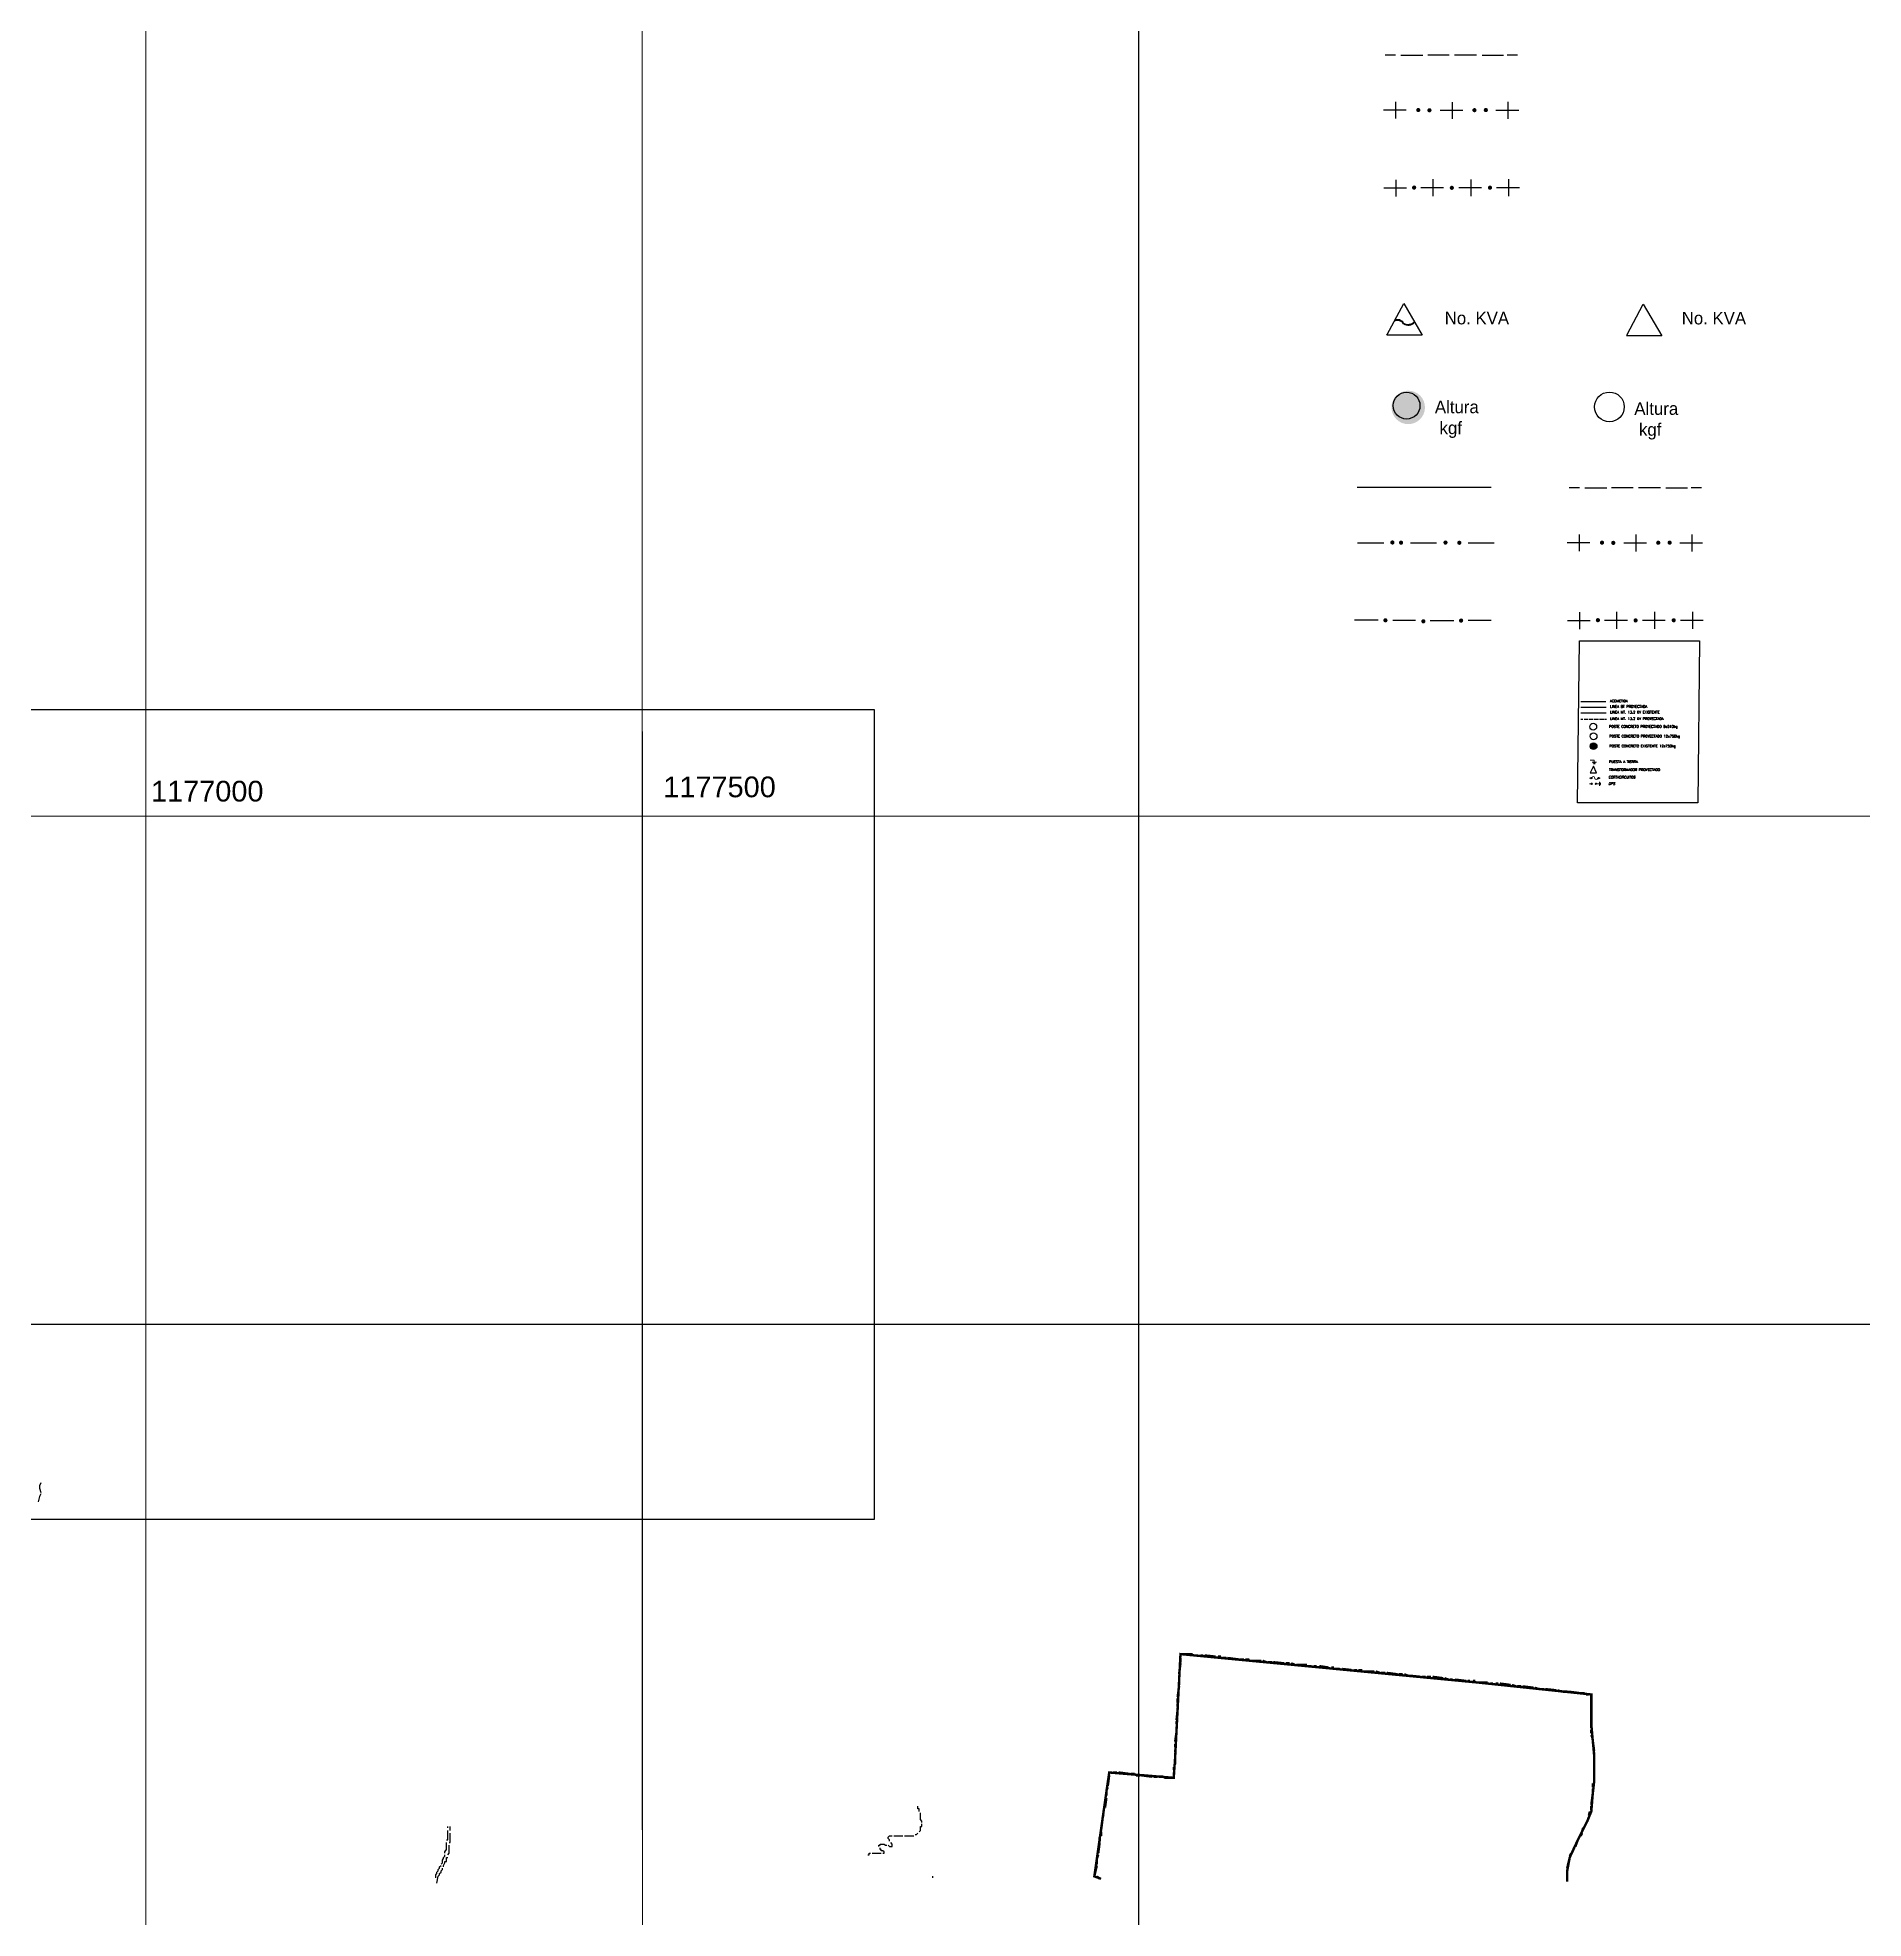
# Model space of a CAD drawing. Header units: millimetres. Extents: x -3588 to 75209, y -3737 to 38254.
# Drawn here: x 28741 to 30577, y 4756 to 6648 of the extents above; entities that cross this region are included whole.
import ezdxf

# ---------------------------------------------------------------- set-up
doc = ezdxf.new("R2010")
doc.units = ezdxf.units.MM
for name, color, linetype in [('convenciones', 250, 'Continuous'), ('Mancheta', 255, 'Continuous'), ('P', 253, 'Continuous'), ('RED BT', 255, 'Continuous'), ('T', 7, 'Continuous')]:
    doc.layers.add(name, color=color, linetype=linetype)
doc.layers.add('LITT', color=7, linetype='Continuous', lineweight=0)
doc.styles.add('2', font='romans.shx', dxfattribs={"oblique": 10, "height": 0.4})
doc.linetypes.add('LÍMITE1', pattern='A,6.35,-2.54,[133,ltypeshp.shx,S=2.54,R=0,X=-2.54,Y=0],-2.54,25.4', length=36.83)

# ---------------------------------------------------------------- blocks, each defined once
blk = doc.blocks.new('LITT')
at = {"layer": 'LITT', "color": 132, "linetype": 'Continuous', "ltscale": 1.5}
for p, q in [((6.4, 0), (14, 0)), ((14, 0), (14, -3.8)), ((9.9, -3.9), (18, -3.9)), ((11.2, -5.3), (16.6, -5.3)), ((12.7, -7), (15.5, -7))]:
    blk.add_line(p, q, dxfattribs=at)
blk = doc.blocks.new('CORTACIRCUITOS')
at = {"layer": 'convenciones', "color": 132, "lineweight": 15}
for p, q in [((0.7, 0), (0, 0)), ((7, 0), (6.4, 0))]:
    blk.add_line(p, q, dxfattribs=at)
for centre in [(1.2, 0), (5.9, 0)]:
    blk.add_circle(centre, 0.494, dxfattribs=at)
for centre, radius, start, end in [((2.5, 0.1), 0.85, 355.4157, 184.5843), ((4.4, 0.2), 1.03, 193.069, 346.931)]:
    blk.add_arc(centre, radius, start, end, dxfattribs=at)
blk = doc.blocks.new('DPS')
at = {"layer": 'convenciones', "color": 132, "lineweight": 15}
for p, q in [((1, 0), (0, 0)), ((4.6, 0), (6.5, 0)), ((6.5, -1.3), (6.5, 1.3)), ((6.9, -0.9), (6.9, 0.9)), ((7.2, -0.5), (7.2, 0.5))]:
    blk.add_line(p, q, dxfattribs=at)
for centre in [(1.5, 0), (4.2, 0)]:
    blk.add_circle(centre, 0.467, dxfattribs=at)

msp = doc.modelspace()

# ---------------------------------------------------------------- hatches: boundary and pattern name
h = msp.add_hatch(color=10)
h.dxf.hatch_style = 1
h.paths.add_polyline_path([(30127.375, 6574.993, 1), (30131.599, 6574.993, 1)])
h = msp.add_hatch(color=10)
h.dxf.hatch_style = 1
h.paths.add_polyline_path([(30138.664, 6574.768, 1), (30142.888, 6574.768, 1)])
h = msp.add_hatch(color=10)
h.dxf.hatch_style = 1
h.paths.add_polyline_path([(30183.902, 6574.882, 1), (30188.126, 6574.882, 1)])
h = msp.add_hatch(color=10)
h.dxf.hatch_style = 1
h.paths.add_polyline_path([(30195.362, 6574.996, 1), (30199.586, 6574.996, 1)])
h = msp.add_hatch(color=10)
h.dxf.hatch_style = 1
h.paths.add_polyline_path([(30123.234, 6496.994, 1), (30127.458, 6496.994, 1)])
h = msp.add_hatch(color=10)
h.dxf.hatch_style = 1
h.paths.add_polyline_path([(30161.136, 6496.732, 1), (30165.361, 6496.732, 1)])
h = msp.add_hatch(color=10)
h.dxf.hatch_style = 1
h.paths.add_polyline_path([(30199.506, 6496.878, 1), (30203.731, 6496.878, 1)])
h = msp.add_hatch(color=256)
h.dxf.hatch_style = 1
h.paths.add_polyline_path([(30102.587, 6275.849, 1), (30136.264, 6275.849, 1)])
h = msp.add_hatch(color=256)
h.dxf.hatch_style = 1
h.paths.add_polyline_path([(30101.372, 6139.967, 1), (30105.597, 6139.967, 1)])
h = msp.add_hatch(color=256)
h.dxf.hatch_style = 1
h.paths.add_polyline_path([(30110.116, 6139.816, 1), (30114.34, 6139.816, 1)])
h = msp.add_hatch(color=256)
h.dxf.hatch_style = 1
h.paths.add_polyline_path([(30154.78, 6139.87, 1), (30159.005, 6139.87, 1)])
h = msp.add_hatch(color=256)
h.dxf.hatch_style = 1
h.paths.add_polyline_path([(30168.717, 6139.675, 1), (30172.941, 6139.675, 1)])
h = msp.add_hatch(color=256)
h.dxf.hatch_style = 1
h.paths.add_polyline_path([(30312.265, 6139.825, 1), (30316.489, 6139.825, 1)])
h = msp.add_hatch(color=256)
h.dxf.hatch_style = 1
h.paths.add_polyline_path([(30323.554, 6139.599, 1), (30327.778, 6139.599, 1)])
h = msp.add_hatch(color=256)
h.dxf.hatch_style = 1
h.paths.add_polyline_path([(30368.792, 6139.713, 1), (30373.016, 6139.713, 1)])
h = msp.add_hatch(color=256)
h.dxf.hatch_style = 1
h.paths.add_polyline_path([(30380.252, 6139.828, 1), (30384.476, 6139.828, 1)])
h = msp.add_hatch(color=256)
h.dxf.hatch_style = 1
h.paths.add_polyline_path([(30094.388, 6061.679, 1), (30098.612, 6061.679, 1)])
h = msp.add_hatch(color=256)
h.dxf.hatch_style = 1
h.paths.add_polyline_path([(30132.563, 6060.691, 1), (30136.787, 6060.691, 1)])
h = msp.add_hatch(color=256)
h.dxf.hatch_style = 1
h.paths.add_polyline_path([(30170.506, 6061.438, 1), (30174.73, 6061.438, 1)])
h = msp.add_hatch(color=256)
h.dxf.hatch_style = 1
h.paths.add_polyline_path([(30308.124, 6061.826, 1), (30312.348, 6061.826, 1)])
h = msp.add_hatch(color=256)
h.dxf.hatch_style = 1
h.paths.add_polyline_path([(30346.026, 6061.564, 1), (30350.251, 6061.564, 1)])
h = msp.add_hatch(color=256)
h.dxf.hatch_style = 1
h.paths.add_polyline_path([(30384.397, 6061.71, 1), (30388.621, 6061.71, 1)])
at = {"layer": 'Mancheta'}
h = msp.add_hatch(color=7, dxfattribs=at)
h.dxf.hatch_style = 1
h.paths.add_polyline_path([(30302.451, 5935.065, 1), (30309.277, 5935.065, 1)])

# ---------------------------------------------------------------- linework, layer by layer
at = {"color": 10}
for p, q in [((30096.35, 6630.503), (30106.77, 6630.503)), ((30112.113, 6630.082), (30134.254, 6630.082)), ((30139.03, 6630.608), (30160.749, 6630.608)), ((30166.044, 6630.556), (30188.185, 6630.556)), ((30193.658, 6630.105), (30215.376, 6630.105)), ((30219.025, 6630.425), (30229.445, 6630.425)), ((30094.375, 6575.081), (30117.268, 6575.081)), ((30106.45, 6583.336), (30106.45, 6566.381)), ((30151.41, 6574.812), (30174.302, 6574.812)), ((30163.485, 6583.067), (30163.485, 6566.112)), ((30207.649, 6574.897), (30230.542, 6574.897)), ((30219.724, 6583.152), (30219.724, 6566.197)), ((30094.742, 6496.663), (30117.635, 6496.663)), ((30106.817, 6504.918), (30106.817, 6487.963)), ((30132.036, 6497.062), (30154.929, 6497.062)), ((30144.111, 6505.317), (30144.111, 6488.362)), ((30170.254, 6497.011), (30193.147, 6497.011)), ((30182.329, 6505.267), (30182.329, 6488.312)), ((30208.294, 6497.079), (30231.187, 6497.079)), ((30220.369, 6505.334), (30220.369, 6488.379)), ((30293.205, 5962.202), (30295.208, 5962.202)), ((30296.235, 5962.122), (30300.49, 5962.122)), ((30301.407, 5962.223), (30305.581, 5962.223)), ((30306.599, 5962.213), (30310.854, 5962.213)), ((30311.906, 5962.126), (30316.079, 5962.126)), ((30316.781, 5962.188), (30318.783, 5962.188))]:
    msp.add_line(p, q, dxfattribs=at)
for p, q in [((30098.343, 6349.337), (30114.853, 6380.352)), ((30114.853, 6380.352), (30133.345, 6348.677)), ((30339.387, 6348.621), (30355.898, 6379.635)), ((30355.898, 6379.635), (30374.389, 6347.961)), ((30097.806, 6348.677), (30098.408, 6349.477)), ((30133.345, 6348.677), (30097.806, 6348.677)), ((30374.389, 6347.961), (30338.85, 6347.961)), ((30068.045, 6195.515), (30202.832, 6195.515)), ((30281.24, 6195.334), (30291.66, 6195.334)), ((30297.003, 6194.914), (30319.144, 6194.914)), ((30323.92, 6195.44), (30345.639, 6195.44)), ((30350.934, 6195.388), (30373.075, 6195.388)), ((30378.548, 6194.937), (30400.266, 6194.937)), ((30403.915, 6195.257), (30414.335, 6195.257)), ((30068.336, 6139.665), (30094.993, 6139.665)), ((30121.552, 6139.771), (30147.711, 6139.771)), ((30179.868, 6139.476), (30205.929, 6139.476)), ((30279.265, 6139.913), (30302.158, 6139.913)), ((30291.34, 6148.168), (30291.34, 6131.213)), ((30336.3, 6139.644), (30359.193, 6139.644)), ((30348.375, 6147.899), (30348.375, 6130.944)), ((30392.539, 6139.728), (30415.432, 6139.728)), ((30404.614, 6147.984), (30404.614, 6131.028)), ((30065.345, 6062.17), (30089.273, 6062.17)), ((30103.985, 6061.867), (30126.578, 6061.867)), ((30141.558, 6061.622), (30165.378, 6061.622)), ((30179.621, 6061.867), (30202.704, 6061.867)), ((30279.632, 6061.494), (30302.525, 6061.494)), ((30291.708, 6069.749), (30291.708, 6052.794)), ((30316.926, 6061.894), (30339.819, 6061.894)), ((30329.001, 6070.149), (30329.001, 6053.194)), ((30355.144, 6061.843), (30378.037, 6061.843)), ((30367.219, 6070.098), (30367.219, 6053.143)), ((30393.184, 6061.911), (30416.077, 6061.911)), ((30405.259, 6070.166), (30405.259, 6053.211))]:
    msp.add_line(p, q)
msp.add_lwpolyline([(27993.054, 5972.044), (29582.265, 5972.044), (29582.265, 5157.048), (27993.054, 5157.048)], close=True)
for centre, radius in [((30117.772, 6277.625), 13.48), ((30321.787, 6276.312), 14.946)]:
    msp.add_circle(centre, radius)
for centre, radius, start, end in [((30108.674, 6357.088), 7.015, 30.733892, 118.759697), ((30108.702, 6356.326), 7.015, 30.733892, 118.759697), ((30119.351, 6368.129), 8.763, 237.272804, 317.518007), ((30119.38, 6367.366), 8.763, 237.272804, 317.518007)]:
    msp.add_arc(centre, radius, start, end)
at = {"layer": 'Mancheta', "color": 6, "linetype": 'Continuous'}
msp.add_line((30293.011, 5979.982), (30318.333, 5979.982), dxfattribs=at)
at = {"layer": 'Mancheta', "color": 0}
msp.add_line((30293.129, 5968.645), (30318.451, 5968.645), dxfattribs=at)
at = {"layer": 'Mancheta'}
msp.add_lwpolyline([(30291.742, 6041.151), (30412.558, 6041.151), (30410.594, 5878.112), (30289.778, 5878.112)], close=True, dxfattribs=at)
at = {"layer": 'Mancheta', "color": 132, "linetype": 'Continuous', "ltscale": 1.5}
msp.add_lwpolyline([(30305.678, 5914.798), (30302.46, 5908.407), (30308.86, 5908.389), (30305.678, 5914.798)], dxfattribs=at)
at = {"layer": 'Mancheta', "color": 5}
msp.add_circle((30305.531, 5954.672), 3.413, dxfattribs=at)
at = {"layer": 'Mancheta', "color": 10}
msp.add_circle((30305.864, 5944.995), 3.413, dxfattribs=at)
at = {"layer": 'Mancheta'}
msp.add_circle((30305.864, 5935.065), 3.413, dxfattribs=at)
at = {"layer": 'P'}
for points, const_width in [([(28849.638, -525.047), (28849.581, 8545.876)], 1.2), ([(29350.034, -546.308), (29348.437, 8548.032)], 1.2), ([(29848.251, -785.456), (29848.251, 8540.772)], 1.2), ([(29810.434, 4795.663), (29803.649, 4798.192), (29818.612, 4902.648), (29883.539, 4897.287), (29884.948, 4917.612), (29890.309, 5021.764), (30188.41, 4993.261), (30303.589, 4981.114), (30303.589, 4951.475), (30304.997, 4935.104), (30306.405, 4920.14), (30306.405, 4904.056), (30306.405, 4898.407)], 2.417), ([(29810.434, 4795.663), (29803.649, 4798.192), (29818.612, 4902.648), (29883.539, 4897.287), (29884.948, 4917.612), (29890.309, 5021.764), (30188.41, 4993.261), (30303.589, 4981.114), (30303.589, 4951.475), (30304.997, 4935.104), (30306.405, 4920.14), (30306.405, 4904.056), (30306.405, 4893.046), (30304.997, 4880.915), (30303.589, 4863.407), (30299.636, 4853.805), (30290.034, 4834.888), (30281.856, 4817.108), (30279.311, 4803.553), (30279.311, 4792.831)], 1.2), ([(29890.309, 5019.235), (29890.309, 5021.764)], 2.417), ([(29890.309, 5013.586), (29890.309, 5017.811)], 2.417), ([(29893.142, 5021.764), (29902.456, 5021.764)], 2.417), ([(29905.272, 5020.355), (29907.817, 5020.355)], 2.417), ([(29910.634, 5020.355), (29913.466, 5020.355)], 2.417), ([(29914.586, 5020.355), (29925.597, 5019.235)], 2.417), ([(29928.142, 5019.235), (29930.958, 5019.235)], 2.417), ([(29932.383, 5017.811), (29936.336, 5017.811)], 2.417), ([(29937.744, 5017.811), (29948.754, 5016.402)], 2.417), ([(29949.875, 5016.402), (29954.116, 5016.402)], 2.417), ([(29955.524, 5016.402), (29959.477, 5016.402)], 2.417), ([(29960.885, 5014.994), (29971.608, 5014.994)], 2.417), ([(29973.032, 5014.994), (29976.985, 5013.586)], 2.417), ([(29978.393, 5013.586), (29982.618, 5013.586)], 2.417), ([(29983.755, 5013.586), (29994.765, 5012.45)], 2.417), ([(29888.901, 5001.439), (29890.309, 5012.45)], 2.417), ([(29888.901, 4996.078), (29888.901, 5000.031)], 2.417), ([(29888.901, 4990.717), (29888.901, 4994.669)], 2.417), ([(29996.173, 5012.45), (30000.126, 5012.45)], 2.417), ([(30001.535, 5012.45), (30005.488, 5011.041)], 2.417), ([(30006.896, 5011.041), (30017.634, 5011.041)], 2.417), ([(30019.043, 5009.633), (30021.859, 5009.633)], 2.417), ([(30024.404, 5009.633), (30027.221, 5009.633)], 2.417), ([(30030.053, 5009.633), (30039.367, 5008.225)], 2.417), ([(30042.184, 5008.225), (30044.729, 5008.225)], 2.417), ([(30047.545, 5006.8), (30050.378, 5006.8)], 2.417), ([(30052.907, 5006.8), (30062.509, 5005.68)], 2.417), ([(30065.053, 5005.68), (30067.87, 5005.68)], 2.417), ([(30069.278, 5005.68), (30073.231, 5005.68)], 2.417), ([(30074.656, 5004.272), (30085.378, 5004.272)], 2.417), ([(30086.786, 5004.272), (30091.027, 5002.863)], 2.417), ([(30092.148, 5002.863), (30096.389, 5002.863)], 2.417), ([(30097.797, 5002.863), (30108.519, 5001.439)], 2.417), ([(30109.928, 5001.439), (30113.881, 5001.439)], 2.417), ([(30115.305, 5001.439), (30119.258, 5000.031)], 2.417), ([(30120.666, 5000.031), (30131.677, 4998.91)], 2.417), ([(30132.797, 4998.91), (30137.038, 4998.91)], 2.417), ([(30138.446, 4998.91), (30142.399, 4998.91)], 2.417), ([(30143.808, 4998.91), (30154.53, 4997.486)], 2.417), ([(30155.954, 4997.486), (30159.907, 4996.078)], 2.417), ([(30161.316, 4996.078), (30164.132, 4996.078)], 2.417), ([(30166.677, 4996.078), (30177.688, 4994.669)], 2.417), ([(30179.096, 4994.669), (30181.64, 4994.669)], 2.417), ([(30184.457, 4994.669), (30187.002, 4994.669)], 2.417), ([(29887.492, 4978.586), (29888.901, 4989.308)], 2.417), ([(29887.492, 4972.936), (29887.492, 4977.161)], 2.417), ([(30189.818, 4993.261), (30199.421, 4993.261)], 2.417), ([(30201.965, 4992.125), (30204.782, 4992.125)], 2.417), ([(30207.326, 4992.125), (30210.143, 4992.125)], 2.417), ([(30211.551, 4992.125), (30222.29, 4990.717)], 2.417), ([(30223.698, 4990.717), (30227.651, 4989.308)], 2.417), ([(30229.059, 4989.308), (30233.3, 4989.308)], 2.417), ([(30234.421, 4989.308), (30245.431, 4987.9)], 2.417), ([(30246.84, 4987.9), (30250.792, 4986.476)], 2.417), ([(30252.201, 4986.476), (30256.154, 4986.476)], 2.417), ([(30257.578, 4986.476), (30268.301, 4985.355)], 2.417), ([(30269.709, 4985.355), (30273.95, 4983.947)], 2.417), ([(30275.07, 4983.947), (30279.311, 4983.947)], 2.417), ([(30280.719, 4983.947), (30291.442, 4982.539)], 2.417), ([(30292.85, 4982.539), (30296.803, 4982.539)], 2.417), ([(30298.227, 4981.114), (30301.044, 4981.114)], 2.417), ([(30303.589, 4981.114), (30303.589, 4970.392)], 2.417), ([(29886.356, 4955.428), (29887.492, 4966.151)], 2.417), ([(29887.492, 4968.983), (29887.492, 4971.8)], 2.417), ([(30303.589, 4968.983), (30303.589, 4965.031)], 2.417), ([(30303.589, 4963.622), (30303.589, 4959.381)], 2.417), ([(30303.589, 4958.261), (30303.589, 4951.475), (30303.589, 4947.25)], 2.417), ([(29884.948, 4933.695), (29886.356, 4943.298)], 2.417), ([(29886.356, 4951.475), (29886.356, 4954.02)], 2.417), ([(29886.356, 4945.826), (29886.356, 4948.659)], 2.417), ([(30303.589, 4945.826), (30303.589, 4941.889)], 2.417), ([(30303.589, 4940.465), (30304.997, 4936.512)], 2.417), ([(29884.948, 4928.334), (29884.948, 4931.151)], 2.417), ([(29884.948, 4922.973), (29884.948, 4925.501)], 2.417), ([(29884.948, 4910.826), (29884.948, 4917.612), (29884.948, 4920.14)], 2.417), ([(30304.997, 4935.104), (30306.405, 4924.381)], 2.417), ([(30306.405, 4922.973), (30306.405, 4920.14)], 2.417), ([(29817.204, 4889.093), (29818.612, 4899.815)], 2.417), ([(29818.612, 4901.24), (29818.612, 4902.648), (29821.157, 4902.648)], 2.417), ([(29822.565, 4902.648), (29826.518, 4902.648)], 2.417), ([(29827.926, 4902.648), (29838.937, 4901.24)], 2.417), ([(29840.073, 4901.24), (29844.298, 4901.24)], 2.417), ([(29845.706, 4899.815), (29849.659, 4899.815)], 2.417), ([(29851.084, 4899.815), (29861.806, 4898.407)], 2.417), ([(29883.539, 4905.177), (29883.539, 4908.009)], 2.417), ([(29883.539, 4899.815), (29883.539, 4902.648)], 2.417), ([(30306.405, 4917.612), (30306.405, 4914.779)], 2.417), ([(30306.405, 4911.962), (30306.405, 4904.056)], 2.417), ([(30306.405, 4904.056), (30306.405, 4893.046)], 2.417), ([(29815.796, 4884.852), (29817.204, 4887.685)], 2.417), ([(29815.796, 4879.491), (29815.796, 4882.323)], 2.417), ([(29863.215, 4898.407), (29867.167, 4898.407)], 2.417), ([(29868.576, 4898.407), (29872.817, 4898.407)], 2.417), ([(29873.937, 4897.287), (29883.539, 4897.287), (29883.539, 4898.407)], 2.417), ([(30306.405, 4898.407), (30306.405, 4893.046), (30304.997, 4880.915), (30303.589, 4863.407), (30299.636, 4853.805), (30290.034, 4834.888), (30281.856, 4817.108), (30279.311, 4803.553), (30279.311, 4792.831)], 2.417), ([(30304.997, 4880.915), (30303.589, 4870.177)], 2.417), ([(30304.997, 4891.638), (30304.997, 4887.685)], 2.417), ([(30304.997, 4886.276), (30304.997, 4882.323)], 2.417), ([(29812.963, 4861.999), (29812.963, 4864.527)], 2.417), ([(29814.387, 4867.36), (29815.796, 4876.962)], 2.417), ([(30302.18, 4863.407), (30301.044, 4859.166)], 2.417), ([(30303.589, 4868.768), (30303.589, 4864.527)], 2.417), ([(29810.434, 4844.203), (29811.843, 4855.213)], 2.417), ([(29810.434, 4838.841), (29810.434, 4843.082)], 2.417), ([(29811.843, 4856.637), (29812.963, 4860.59)], 2.417), ([(30295.395, 4847.035), (30294.275, 4843.082)], 2.417), ([(30301.044, 4857.758), (30299.636, 4853.805), (30296.803, 4848.444)], 2.417), ([(29807.602, 4821.349), (29809.01, 4832.072)], 2.417), ([(29809.01, 4833.48), (29809.01, 4837.433)], 2.417), ([(30286.081, 4826.71), (30284.672, 4822.758)], 2.417), ([(30291.442, 4837.433), (30290.034, 4834.888), (30287.489, 4828.119)], 2.417), ([(30294.275, 4841.674), (30292.85, 4838.841)], 2.417), ([(29803.649, 4798.192), (29806.193, 4809.202)], 2.417), ([(29806.193, 4815.988), (29807.602, 4819.941)], 2.417), ([(29806.193, 4810.339), (29806.193, 4814.564)], 2.417), ([(30281.856, 4817.108), (30279.311, 4806.386)], 2.417), ([(30279.311, 4804.977), (30279.311, 4803.553), (30279.311, 4801.025)], 2.417), ([(30283.264, 4821.349), (30281.856, 4818.517)], 2.417), ([(29809.01, 4795.663), (29806.193, 4798.192)], 2.417), ([(30279.311, 4799.616), (30279.311, 4795.663)], 2.417)]:
    msp.add_lwpolyline(points, dxfattribs=dict(at, const_width=const_width))
at = {"layer": 'P', "color": 254, "const_width": 1.2}
for points in [[(20623.375, 5864.679), (35824.005, 5864.679)], [(20585.112, 5353.404), (35785.743, 5353.404)]]:
    msp.add_lwpolyline(points, dxfattribs=at)
at = {"layer": 'P'}
for points in [[(28743.947, 5193.964), (28742.539, 5191.147), (28742.539, 5188.602), (28743.947, 5184.361)], [(28743.947, 5182.953), (28742.539, 5180.409), (28741.402, 5175.047)], [(29627.512, 4863.407), (29627.512, 4864.527), (29627.512, 4865.952), (29626.088, 4865.952), (29626.088, 4867.36), (29626.088, 4868.768)], [(29151.85, 4834.888), (29153.258, 4834.888), (29153.258, 4836.313), (29153.258, 4837.433), (29153.258, 4840.266), (29153.258, 4841.674), (29153.258, 4843.082), (29153.258, 4844.203)], [(29153.258, 4847.035), (29153.258, 4848.444)], [(29155.802, 4844.203), (29155.802, 4845.627), (29155.802, 4847.035), (29155.802, 4848.444)], [(29627.512, 4843.082), (29628.92, 4844.203), (29628.92, 4845.627), (29628.92, 4847.035), (29628.92, 4848.444), (29630.04, 4848.444), (29630.04, 4849.852), (29630.04, 4850.988)], [(29630.04, 4852.396), (29630.04, 4853.805), (29628.92, 4855.213), (29628.92, 4856.637), (29628.92, 4857.758), (29628.92, 4859.166), (29628.92, 4860.59), (29628.92, 4861.999)], [(29150.441, 4821.349), (29150.441, 4822.758), (29151.85, 4825.302), (29151.85, 4826.71), (29151.85, 4829.527), (29151.85, 4830.663), (29151.85, 4832.072)], [(29153.258, 4819.941), (29154.666, 4821.349), (29154.666, 4822.758), (29154.666, 4823.878), (29154.666, 4826.71), (29154.666, 4828.119), (29154.666, 4829.527)], [(29154.666, 4832.072), (29155.802, 4832.072), (29155.802, 4833.48), (29155.802, 4836.313), (29155.802, 4837.433), (29155.802, 4838.841), (29155.802, 4841.674)], [(29586.862, 4828.119), (29586.862, 4829.527), (29588.271, 4829.527), (29588.271, 4830.663), (29589.391, 4830.663), (29590.815, 4830.663), (29592.224, 4830.663), (29593.632, 4829.527), (29595.04, 4829.527)], [(29590.815, 4821.349), (29592.224, 4821.349), (29592.224, 4822.758), (29590.815, 4823.878), (29589.391, 4823.878), (29589.391, 4825.302), (29588.271, 4825.302), (29588.271, 4826.71)], [(29597.585, 4833.48), (29597.585, 4834.888), (29596.177, 4836.313), (29596.177, 4837.433), (29597.585, 4838.841), (29598.993, 4838.841), (29600.402, 4838.841)], [(29596.177, 4829.527), (29597.585, 4828.119), (29598.993, 4828.119), (29600.402, 4828.119), (29600.402, 4829.527), (29600.402, 4830.663), (29598.993, 4832.072)], [(29601.81, 4838.841), (29602.946, 4838.841), (29604.355, 4838.841), (29605.763, 4838.841), (29607.187, 4838.841), (29608.595, 4838.841), (29609.716, 4838.841), (29611.14, 4838.841)], [(29612.548, 4838.841), (29613.957, 4838.841), (29615.365, 4838.841), (29616.501, 4838.841), (29617.91, 4838.841), (29619.318, 4838.841), (29620.726, 4838.841), (29622.135, 4838.841)], [(29623.271, 4840.266), (29624.679, 4840.266), (29626.088, 4841.674)], [(29141.127, 4799.616), (29142.247, 4801.025), (29142.247, 4802.433), (29143.672, 4803.553), (29143.672, 4804.977), (29145.08, 4806.386), (29145.08, 4807.794), (29146.488, 4809.202)], [(29143.672, 4798.192), (29145.08, 4799.616), (29145.08, 4801.025), (29146.488, 4802.433), (29146.488, 4803.553), (29147.897, 4804.977), (29147.897, 4806.386)], [(29146.488, 4810.339), (29147.897, 4811.747), (29147.897, 4813.155), (29147.897, 4814.564), (29149.033, 4815.988), (29149.033, 4817.108), (29150.441, 4818.517), (29150.441, 4819.941)], [(29149.033, 4807.794), (29149.033, 4809.202), (29150.441, 4811.747), (29150.441, 4813.155), (29151.85, 4813.155), (29151.85, 4815.988), (29151.85, 4817.108), (29153.258, 4817.108)], [(29575.852, 4819.941), (29577.26, 4819.941), (29577.26, 4821.349), (29578.669, 4821.349)], [(29580.077, 4821.349), (29581.485, 4821.349), (29582.621, 4821.349), (29584.03, 4821.349), (29585.438, 4821.349), (29586.862, 4821.349), (29588.271, 4821.349), (29589.391, 4821.349)], [(29141.127, 4796.784), (29141.127, 4798.192), (29141.127, 4799.616)], [(29142.247, 4791.422), (29143.672, 4798.192)], [(29641.051, 4796.784), (29641.051, 4798.192)]]:
    msp.add_lwpolyline(points, dxfattribs=at)
at = {"layer": 'RED BT', "color": 2, "linetype": 'LÍMITE1', "ltscale": 0.3}
msp.add_line((30293.178, 5974.445), (30318.5, 5974.445), dxfattribs=at)

# ---------------------------------------------------------------- block references
at = {"layer": 'Mancheta', "color": 0, "linetype": 'Continuous'}
for name, p, xscale, yscale, zscale in [('CORTACIRCUITOS', (30301.706, 5902.934), 1.558911722948175, 1.558911722948175, 1.558911722948175), ('LITT', (30299.007, 5921.001), 0.5349880299324333, 0.5349880299324333, 0.5349880299324333), ('DPS', (30301.597, 5897.235), 1.558911722948175, 1.558911722948175, 1.558911722948175)]:
    msp.add_blockref(name, p, dxfattribs=dict(at, xscale=xscale, yscale=yscale, zscale=zscale))

# ---------------------------------------------------------------- texts
at = {"attachment_point": 1}
for s, width, gutter_width, insert, char_height in [('No. KVA', 180.2607, 63.088, (30156.134, 6372.025), 12.6175), ('No. KVA', 180.2607, 63.088, (30394.545, 6371.974), 12.6175), ('Altura^J kgf ', 258.20631, 63.208, (30146.228, 6282.633), 12.64163), ('Altura^J kgf ', 258.20631, 63.208, (30346.842, 6281.014), 12.64163)]:
    msp.add_mtext_dynamic_manual_height_columns(s, width=width, gutter_width=gutter_width, heights=[0], dxfattribs=dict(at, insert=insert, char_height=char_height))
at = {"layer": 'Mancheta', "color": 0, "style": '2', "oblique": 10}
for s, height, p in [('CORTACIRCUITOS', 2.44568, (30320.943, 5902.638)), ('DPS', 2.4457, (30320.943, 5896.204))]:
    msp.add_text(s, height=height, dxfattribs=at).set_placement(p)
at = {"layer": 'Mancheta', "color": 0, "char_height": 2.5, "attachment_point": 1}
for s, width, insert in [('{\\Fsimplex|c0;ACOMETIDA}', 62.45177, (30322.355, 5981.8)), ('{\\Fsimplex|c0;LINEA MT. 13.2 KV EXISTENTE}', 62.45177, (30322.474, 5970.463)), ('{\\Fsimplex|c0;LINEA MT. 13.2 KV PROYECTADA}', 62.45177, (30322.474, 5964.04)), ('{\\Fsimplex|c0;LINEA BT PROYECTADA}', 62.45177, (30322.522, 5976.262)), ('{\\Fsimplex|c0;POSTE CONCRETO PROYECTADO 8x510kg}', 82.62051, (30321.517, 5956.079)), ('{\\Fsimplex|c0;POSTE CONCRETO PROYECTADO 12x750kg}', 82.62051, (30321.851, 5946.402)), ('{\\Fsimplex|c0;POSTE CONCRETO EXISTENTE 12x750kg}', 82.62051, (30321.851, 5936.471)), ('{\\Fsimplex|c0;TRANSFORMADOR PROYECTADO}', 82.62051, (30321.407, 5912.597)), ('{\\Fsimplex|c0;PUESTA A TIERRA}', 82.62051, (30321.546, 5920.68))]:
    msp.add_mtext_dynamic_manual_height_columns(s, width=width, gutter_width=12.5, heights=[0], dxfattribs=dict(at, insert=insert))
at = {"layer": 'T', "char_height": 20.80483, "attachment_point": 1}
for s, insert in [('{\\fArial|b0|i0|c0|p18;1177500}', (29370.078, 5904.507)), ('{\\fArial|b0|i0|c0|p18;1177000}', (28854.762, 5900.219))]:
    msp.add_mtext(s, dxfattribs=dict(at, insert=insert))

doc.saveas('drawing.dxf')
